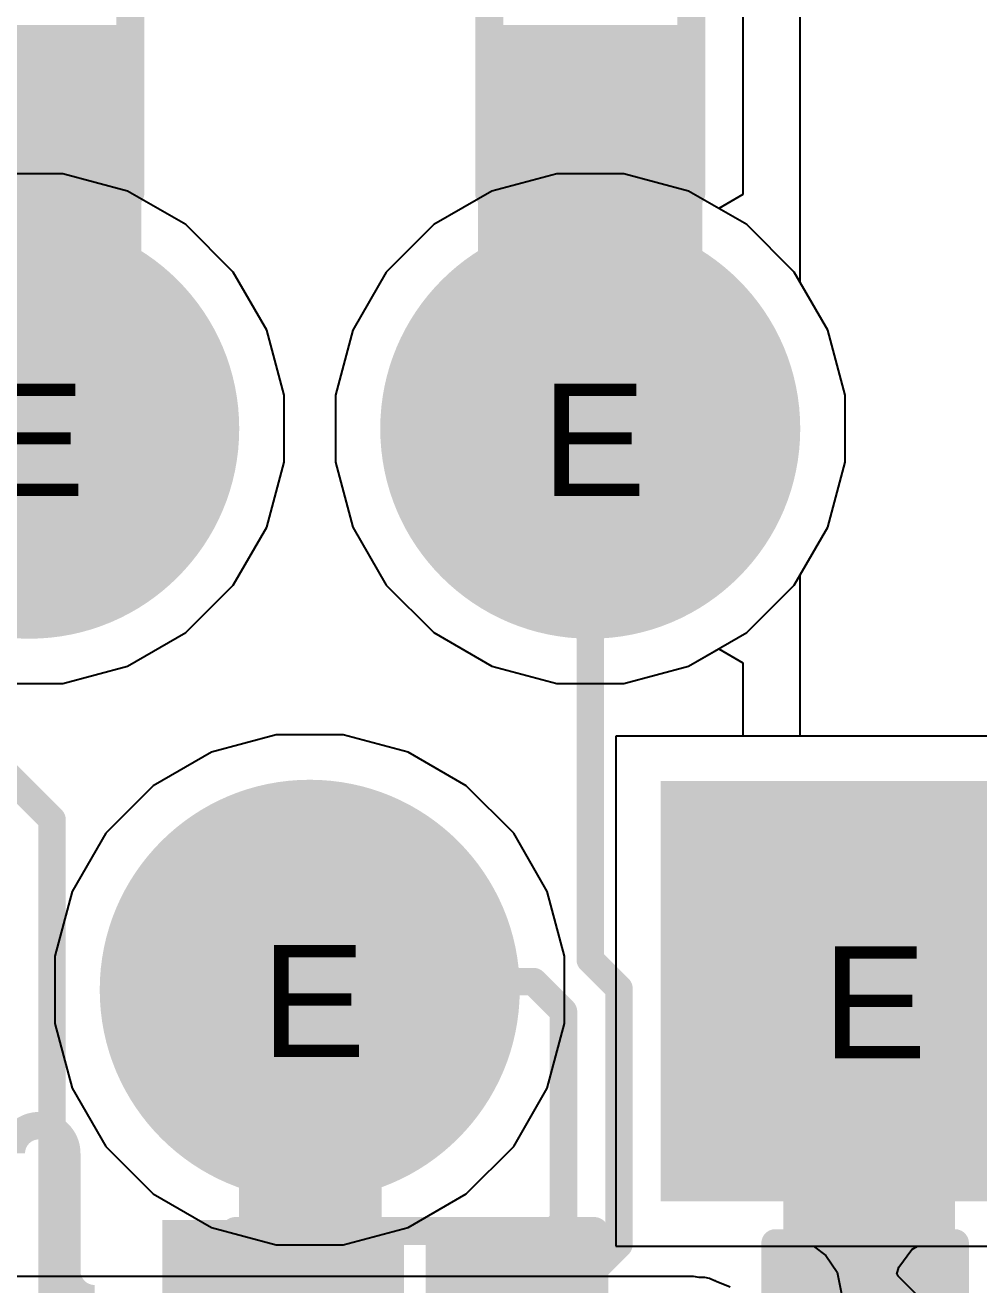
# Model space of a CAD drawing. Header units: inches. Extents: x 0 to 5271, y 0 to 5417.
# Drawn here: x 113.56 to 117.88, y 90.5 to 96.2 of the extents above; entities that cross this region are included whole.
import ezdxf

# ---------------------------------------------------------------- set-up
doc = ezdxf.new("R2010")
doc.units = ezdxf.units.IN
for name, color, linetype in [('Bottom Layer', 5, 'Continuous'), ('Bottom Overlay', 54, 'Continuous'), ('Bottom Paste', 16, 'Continuous'), ('Bottom Solder', 6, 'Continuous'), ('Drill Drawing', 1, 'Continuous'), ('L2_GND1', 16, 'Continuous'), ('L3_SIG1', 76, 'Continuous'), ('L4_PWR', 90, 'Continuous'), ('L5_GND2', 156, 'Continuous'), ('L6_SIG2', 130, 'Continuous'), ('L7_GND3', 216, 'Continuous'), ('Multi-Layer', 9, 'Continuous'), ('Pad Holes', 156, 'Continuous'), ('Top Layer', 1, 'Continuous'), ('Top Solder', 216, 'Continuous')]:
    doc.layers.add(name, color=color, linetype=linetype)
doc.styles.add('Arial', font='', dxfattribs={"height": 0.2})
doc.styles.get('Arial').set_extended_font_data('Arial')

# ---------------------------------------------------------------- blocks, each defined once
blk = doc.blocks.new('HR911130C_519')
at = {"layer": 'Bottom Layer'}
h = blk.add_hatch(color=5, dxfattribs=at)
edge = h.paths.add_edge_path()
edge.add_arc((1.90497968, -4.37843422), 0.8999982, 0, 360)
h = blk.add_hatch(color=5, dxfattribs=at)
edge = h.paths.add_edge_path()
edge.add_arc((4.444979679999999, -4.37843422), 0.8999982, 0, 360)
h = blk.add_hatch(color=5, dxfattribs=at)
edge = h.paths.add_edge_path()
edge.add_arc((3.17497968, -6.918434219999999), 0.8999982, 0, 360)
blk.add_hatch(color=5, dxfattribs=at).paths.add_polyline_path([(6.614979149999999, -7.824529689999999), (4.81498021, -7.824529689999999), (4.81498021, -6.024530749999999), (6.614979149999999, -6.024530749999999)])
at = {"layer": 'Bottom Solder'}
h = blk.add_hatch(color=6, dxfattribs=at)
edge = h.paths.add_edge_path()
edge.add_arc((1.90497968, -4.37843422), 0.9507981999999999, 0, 360)
h = blk.add_hatch(color=6, dxfattribs=at)
edge = h.paths.add_edge_path()
edge.add_arc((4.444979679999999, -4.37843422), 0.9507981999999999, 0, 360)
h = blk.add_hatch(color=6, dxfattribs=at)
edge = h.paths.add_edge_path()
edge.add_arc((3.17497968, -6.918434219999999), 0.9507981999999999, 0, 360)
blk.add_hatch(color=6, dxfattribs=at).paths.add_polyline_path([(6.665779149999999, -7.875329689999999), (4.764180209999999, -7.875329689999999), (4.764180209999999, -5.97373075), (6.665779149999999, -5.97373075)])
at = {"layer": 'L2_GND1'}
h = blk.add_hatch(color=16, dxfattribs=at)
edge = h.paths.add_edge_path()
edge.add_arc((1.90497968, -4.37843422), 0.8999982, 0, 360)
h = blk.add_hatch(color=16, dxfattribs=at)
edge = h.paths.add_edge_path()
edge.add_arc((4.444979679999999, -4.37843422), 0.8999982, 0, 360)
h = blk.add_hatch(color=16, dxfattribs=at)
edge = h.paths.add_edge_path()
edge.add_arc((3.17497968, -6.918434219999999), 0.8999982, 0, 360)
blk.add_hatch(color=16, dxfattribs=at).paths.add_polyline_path([(6.614979149999999, -7.824529689999999), (4.81498021, -7.824529689999999), (4.81498021, -6.024530749999999), (6.614979149999999, -6.024530749999999)])
at = {"layer": 'L3_SIG1'}
h = blk.add_hatch(color=76, dxfattribs=at)
edge = h.paths.add_edge_path()
edge.add_arc((1.90497968, -4.37843422), 0.8999982, 0, 360)
h = blk.add_hatch(color=76, dxfattribs=at)
edge = h.paths.add_edge_path()
edge.add_arc((4.444979679999999, -4.37843422), 0.8999982, 0, 360)
h = blk.add_hatch(color=76, dxfattribs=at)
edge = h.paths.add_edge_path()
edge.add_arc((3.17497968, -6.918434219999999), 0.8999982, 0, 360)
blk.add_hatch(color=76, dxfattribs=at).paths.add_polyline_path([(6.614979149999999, -7.824529689999999), (4.81498021, -7.824529689999999), (4.81498021, -6.024530749999999), (6.614979149999999, -6.024530749999999)])
at = {"layer": 'L4_PWR'}
h = blk.add_hatch(color=90, dxfattribs=at)
edge = h.paths.add_edge_path()
edge.add_arc((1.90497968, -4.37843422), 0.8999982, 0, 360)
h = blk.add_hatch(color=90, dxfattribs=at)
edge = h.paths.add_edge_path()
edge.add_arc((4.444979679999999, -4.37843422), 0.8999982, 0, 360)
h = blk.add_hatch(color=90, dxfattribs=at)
edge = h.paths.add_edge_path()
edge.add_arc((3.17497968, -6.918434219999999), 0.8999982, 0, 360)
blk.add_hatch(color=90, dxfattribs=at).paths.add_polyline_path([(6.614979149999999, -7.824529689999999), (4.81498021, -7.824529689999999), (4.81498021, -6.024530749999999), (6.614979149999999, -6.024530749999999)])
at = {"layer": 'L5_GND2'}
h = blk.add_hatch(color=156, dxfattribs=at)
edge = h.paths.add_edge_path()
edge.add_arc((1.90497968, -4.37843422), 0.8999982, 0, 360)
h = blk.add_hatch(color=156, dxfattribs=at)
edge = h.paths.add_edge_path()
edge.add_arc((4.444979679999999, -4.37843422), 0.8999982, 0, 360)
h = blk.add_hatch(color=156, dxfattribs=at)
edge = h.paths.add_edge_path()
edge.add_arc((3.17497968, -6.918434219999999), 0.8999982, 0, 360)
blk.add_hatch(color=156, dxfattribs=at).paths.add_polyline_path([(6.614979149999999, -7.824529689999999), (4.81498021, -7.824529689999999), (4.81498021, -6.024530749999999), (6.614979149999999, -6.024530749999999)])
at = {"layer": 'L6_SIG2'}
h = blk.add_hatch(color=130, dxfattribs=at)
edge = h.paths.add_edge_path()
edge.add_arc((1.90497968, -4.37843422), 0.8999982, 0, 360)
h = blk.add_hatch(color=130, dxfattribs=at)
edge = h.paths.add_edge_path()
edge.add_arc((4.444979679999999, -4.37843422), 0.8999982, 0, 360)
h = blk.add_hatch(color=130, dxfattribs=at)
edge = h.paths.add_edge_path()
edge.add_arc((3.17497968, -6.918434219999999), 0.8999982, 0, 360)
blk.add_hatch(color=130, dxfattribs=at).paths.add_polyline_path([(6.614979149999999, -7.824529689999999), (4.81498021, -7.824529689999999), (4.81498021, -6.024530749999999), (6.614979149999999, -6.024530749999999)])
at = {"layer": 'L7_GND3'}
h = blk.add_hatch(color=216, dxfattribs=at)
edge = h.paths.add_edge_path()
edge.add_arc((1.90497968, -4.37843422), 0.8999982, 0, 360)
h = blk.add_hatch(color=216, dxfattribs=at)
edge = h.paths.add_edge_path()
edge.add_arc((4.444979679999999, -4.37843422), 0.8999982, 0, 360)
h = blk.add_hatch(color=216, dxfattribs=at)
edge = h.paths.add_edge_path()
edge.add_arc((3.17497968, -6.918434219999999), 0.8999982, 0, 360)
blk.add_hatch(color=216, dxfattribs=at).paths.add_polyline_path([(6.614979149999999, -7.824529689999999), (4.81498021, -7.824529689999999), (4.81498021, -6.024530749999999), (6.614979149999999, -6.024530749999999)])
at = {"layer": 'Multi-Layer'}
h = blk.add_hatch(color=9, dxfattribs=at)
edge = h.paths.add_edge_path()
edge.add_arc((1.90497968, -4.37843422), 0.8999982, 0, 360)
h = blk.add_hatch(color=9, dxfattribs=at)
edge = h.paths.add_edge_path()
edge.add_arc((4.444979679999999, -4.37843422), 0.8999982, 0, 360)
h = blk.add_hatch(color=9, dxfattribs=at)
edge = h.paths.add_edge_path()
edge.add_arc((3.17497968, -6.918434219999999), 0.8999982, 0, 360)
blk.add_hatch(color=9, dxfattribs=at).paths.add_polyline_path([(6.614979149999999, -7.824529689999999), (4.81498021, -7.824529689999999), (4.81498021, -6.024530749999999), (6.614979149999999, -6.024530749999999)])
at = {"layer": 'Pad Holes'}
h = blk.add_hatch(color=7, dxfattribs=at)
edge = h.paths.add_edge_path()
edge.add_arc((1.90497968, -4.37843422), 0.4499991, 0, 360)
h = blk.add_hatch(color=7, dxfattribs=at)
edge = h.paths.add_edge_path()
edge.add_arc((4.444979679999999, -4.37843422), 0.4499991, 0, 360)
h = blk.add_hatch(color=7, dxfattribs=at)
edge = h.paths.add_edge_path()
edge.add_arc((3.17497968, -6.918434219999999), 0.4499991, 0, 360)
h = blk.add_hatch(color=7, dxfattribs=at)
edge = h.paths.add_edge_path()
edge.add_arc((5.71497968, -6.924530219999999), 0.4499991, 0, 360)
at = {"layer": 'Top Layer'}
h = blk.add_hatch(color=1, dxfattribs=at)
edge = h.paths.add_edge_path()
edge.add_arc((1.90497968, -4.37843422), 0.8999982, 0, 360)
h = blk.add_hatch(color=1, dxfattribs=at)
edge = h.paths.add_edge_path()
edge.add_arc((4.444979679999999, -4.37843422), 0.8999982, 0, 360)
h = blk.add_hatch(color=1, dxfattribs=at)
edge = h.paths.add_edge_path()
edge.add_arc((3.17497968, -6.918434219999999), 0.8999982, 0, 360)
blk.add_hatch(color=1, dxfattribs=at).paths.add_polyline_path([(6.614979149999999, -7.824529689999999), (4.81498021, -7.824529689999999), (4.81498021, -6.024530749999999), (6.614979149999999, -6.024530749999999)])
at = {"layer": 'Top Solder'}
h = blk.add_hatch(color=216, dxfattribs=at)
edge = h.paths.add_edge_path()
edge.add_arc((1.90497968, -4.37843422), 0.9507981999999999, 0, 360)
h = blk.add_hatch(color=216, dxfattribs=at)
edge = h.paths.add_edge_path()
edge.add_arc((4.444979679999999, -4.37843422), 0.9507981999999999, 0, 360)
h = blk.add_hatch(color=216, dxfattribs=at)
edge = h.paths.add_edge_path()
edge.add_arc((3.17497968, -6.918434219999999), 0.9507981999999999, 0, 360)
blk.add_hatch(color=216, dxfattribs=at).paths.add_polyline_path([(6.665779149999999, -7.875329689999999), (4.764180209999999, -7.875329689999999), (4.764180209999999, -5.97373075), (6.665779149999999, -5.97373075)])
blk = doc.blocks.new('DFN1006_2L__B_556')
at = {"layer": 'Bottom Layer'}
for points in [[(-0.69999479, 0.32998029), (-0.14999589, 0.32998029), (-0.14999589, -0.33002093), (-0.69999479, -0.33002093)], [(0.14999081, 0.32998029), (0.69998971, 0.32998029), (0.69998971, -0.33002093), (0.14999081, -0.33002093)]]:
    blk.add_hatch(color=5, dxfattribs=at).paths.add_polyline_path(points)
at = {"layer": 'Bottom Overlay'}
blk.add_hatch(color=54, dxfattribs=at).paths.add_polyline_path([(-1.14342418, -0.50760376), (-0.81322418, -0.50760376), (-0.81322418, 0.50839624), (-1.14342418, 0.50839624)])
at = {"layer": 'Bottom Paste'}
for points in [[(-0.69999479, 0.32998029), (-0.14999589, 0.32998029), (-0.14999589, -0.33002093), (-0.69999479, -0.33002093)], [(0.14999081, 0.32998029), (0.69998971, 0.32998029), (0.69998971, -0.33002093), (0.14999081, -0.33002093)]]:
    blk.add_hatch(color=16, dxfattribs=at).paths.add_polyline_path(points)
at = {"layer": 'Bottom Solder'}
for points in [[(-0.8015947899999999, 0.4315802899999999), (-0.04839589, 0.4315802899999999), (-0.04839589, -0.43162093), (-0.8015947899999999, -0.43162093)], [(0.04839081, 0.4315802899999999), (0.80158971, 0.4315802899999999), (0.80158971, -0.43162093), (0.04839081, -0.43162093)]]:
    blk.add_hatch(color=6, dxfattribs=at).paths.add_polyline_path(points)
at = {"layer": 'Bottom Overlay'}
for points in [[(-0.8128025399999999, 0.45717968, 0.127, 0.127, 0), (0.8127974599999999, 0.45717968, 0.127, 0.127, 0)], [(-0.8128025399999999, 0.45717968, 0.127, 0.127, 0), (-0.8128025399999999, -0.45722032, 0.127, 0.127, 0)], [(0.8127974599999999, 0.45717968, 0.127, 0.127, 0), (0.8127974599999999, -0.45722032, 0.127, 0.127, 0)], [(-0.8128025399999999, -0.45722032, 0.127, 0.127, 0), (0.8127974599999999, -0.45722032, 0.127, 0.127, 0)]]:
    blk.add_lwpolyline(points, format="xyseb", dxfattribs=at)
for points in [[(-0.8445525399999999, 0.45717968, 0.0635, 0.0635, 1), (-0.7810525399999999, 0.45717968, 0.0635, 0.0635, 1)], [(-0.8445525399999999, 0.45717968, 0.0635, 0.0635, 1), (-0.7810525399999999, 0.45717968, 0.0635, 0.0635, 1)], [(0.7810474599999999, 0.45717968, 0.0635, 0.0635, 1), (0.8445474599999999, 0.45717968, 0.0635, 0.0635, 1)], [(0.7810474599999999, 0.45717968, 0.0635, 0.0635, 1), (0.8445474599999999, 0.45717968, 0.0635, 0.0635, 1)], [(-0.8445525399999999, -0.45722032, 0.0635, 0.0635, 1), (-0.7810525399999999, -0.45722032, 0.0635, 0.0635, 1)], [(-0.8445525399999999, -0.45722032, 0.0635, 0.0635, 1), (-0.7810525399999999, -0.45722032, 0.0635, 0.0635, 1)], [(0.7810474599999999, -0.45722032, 0.0635, 0.0635, 1), (0.8445474599999999, -0.45722032, 0.0635, 0.0635, 1)], [(0.7810474599999999, -0.45722032, 0.0635, 0.0635, 1), (0.8445474599999999, -0.45722032, 0.0635, 0.0635, 1)]]:
    blk.add_lwpolyline(points, format="xyseb", close=True, dxfattribs=at)
blk = doc.blocks.new('DFN1006_2L__B_557')
at = {"layer": 'Bottom Layer'}
for points in [[(-0.69998971, 0.33002093), (-0.14999081, 0.33002093), (-0.14999081, -0.32998029), (-0.69998971, -0.32998029)], [(0.14999589, 0.33002093), (0.69999479, 0.33002093), (0.69999479, -0.32998029), (0.14999589, -0.32998029)]]:
    blk.add_hatch(color=5, dxfattribs=at).paths.add_polyline_path(points)
at = {"layer": 'Bottom Overlay'}
blk.add_hatch(color=54, dxfattribs=at).paths.add_polyline_path([(-1.14343942, -0.5081524), (-0.8132394199999999, -0.5081524), (-0.8132394199999999, 0.5078476), (-1.14343942, 0.5078476)])
at = {"layer": 'Bottom Paste'}
for points in [[(-0.69998971, 0.33002093), (-0.14999081, 0.33002093), (-0.14999081, -0.32998029), (-0.69998971, -0.32998029)], [(0.14999589, 0.33002093), (0.69999479, 0.33002093), (0.69999479, -0.32998029), (0.14999589, -0.32998029)]]:
    blk.add_hatch(color=16, dxfattribs=at).paths.add_polyline_path(points)
at = {"layer": 'Bottom Solder'}
for points in [[(-0.80158971, 0.43162093), (-0.04839081, 0.43162093), (-0.04839081, -0.4315802899999999), (-0.80158971, -0.4315802899999999)], [(0.04839589, 0.43162093), (0.8015947899999999, 0.43162093), (0.8015947899999999, -0.4315802899999999), (0.04839589, -0.4315802899999999)]]:
    blk.add_hatch(color=6, dxfattribs=at).paths.add_polyline_path(points)
at = {"layer": 'Bottom Overlay'}
for points in [[(-0.8127974599999999, 0.45722032, 0.127, 0.127, 0), (0.8128025399999999, 0.45722032, 0.127, 0.127, 0)], [(-0.8127974599999999, -0.45717968, 0.127, 0.127, 0), (-0.8127974599999999, 0.45722032, 0.127, 0.127, 0)], [(0.8128025399999999, -0.45717968, 0.127, 0.127, 0), (0.8128025399999999, 0.45722032, 0.127, 0.127, 0)], [(-0.8127974599999999, -0.45717968, 0.127, 0.127, 0), (0.8128025399999999, -0.45717968, 0.127, 0.127, 0)]]:
    blk.add_lwpolyline(points, format="xyseb", dxfattribs=at)
for points in [[(-0.8445474599999999, 0.45722032, 0.0635, 0.0635, 1), (-0.7810474599999999, 0.45722032, 0.0635, 0.0635, 1)], [(-0.8445474599999999, 0.45722032, 0.0635, 0.0635, 1), (-0.7810474599999999, 0.45722032, 0.0635, 0.0635, 1)], [(0.7810525399999999, 0.45722032, 0.0635, 0.0635, 1), (0.8445525399999999, 0.45722032, 0.0635, 0.0635, 1)], [(0.7810525399999999, 0.45722032, 0.0635, 0.0635, 1), (0.8445525399999999, 0.45722032, 0.0635, 0.0635, 1)], [(-0.8445474599999999, -0.45717968, 0.0635, 0.0635, 1), (-0.7810474599999999, -0.45717968, 0.0635, 0.0635, 1)], [(-0.8445474599999999, -0.45717968, 0.0635, 0.0635, 1), (-0.7810474599999999, -0.45717968, 0.0635, 0.0635, 1)], [(0.7810525399999999, -0.45717968, 0.0635, 0.0635, 1), (0.8445525399999999, -0.45717968, 0.0635, 0.0635, 1)], [(0.7810525399999999, -0.45717968, 0.0635, 0.0635, 1), (0.8445525399999999, -0.45717968, 0.0635, 0.0635, 1)]]:
    blk.add_lwpolyline(points, format="xyseb", close=True, dxfattribs=at)
blk = doc.blocks.new('DFN1006_2L__B_558')
at = {"layer": 'Bottom Layer'}
for points in [[(-0.69999479, 0.32998029), (-0.14999589, 0.32998029), (-0.14999589, -0.33002093), (-0.69999479, -0.33002093)], [(0.14999081, 0.32998029), (0.69998971, 0.32998029), (0.69998971, -0.33002093), (0.14999081, -0.33002093)]]:
    blk.add_hatch(color=5, dxfattribs=at).paths.add_polyline_path(points)
at = {"layer": 'Bottom Overlay'}
blk.add_hatch(color=54, dxfattribs=at).paths.add_polyline_path([(-1.14342418, -0.50760376), (-0.81322418, -0.50760376), (-0.81322418, 0.50839624), (-1.14342418, 0.50839624)])
at = {"layer": 'Bottom Paste'}
for points in [[(-0.69999479, 0.32998029), (-0.14999589, 0.32998029), (-0.14999589, -0.33002093), (-0.69999479, -0.33002093)], [(0.14999081, 0.32998029), (0.69998971, 0.32998029), (0.69998971, -0.33002093), (0.14999081, -0.33002093)]]:
    blk.add_hatch(color=16, dxfattribs=at).paths.add_polyline_path(points)
at = {"layer": 'Bottom Solder'}
for points in [[(-0.8015947899999999, 0.4315802899999999), (-0.04839589, 0.4315802899999999), (-0.04839589, -0.43162093), (-0.8015947899999999, -0.43162093)], [(0.04839081, 0.4315802899999999), (0.80158971, 0.4315802899999999), (0.80158971, -0.43162093), (0.04839081, -0.43162093)]]:
    blk.add_hatch(color=6, dxfattribs=at).paths.add_polyline_path(points)
at = {"layer": 'Bottom Overlay'}
for points in [[(-0.8128025399999999, 0.45717968, 0.127, 0.127, 0), (0.8127974599999999, 0.45717968, 0.127, 0.127, 0)], [(-0.8128025399999999, 0.45717968, 0.127, 0.127, 0), (-0.8128025399999999, -0.45722032, 0.127, 0.127, 0)], [(0.8127974599999999, 0.45717968, 0.127, 0.127, 0), (0.8127974599999999, -0.45722032, 0.127, 0.127, 0)], [(-0.8128025399999999, -0.45722032, 0.127, 0.127, 0), (0.8127974599999999, -0.45722032, 0.127, 0.127, 0)]]:
    blk.add_lwpolyline(points, format="xyseb", dxfattribs=at)
for points in [[(-0.8445525399999999, 0.45717968, 0.0635, 0.0635, 1), (-0.7810525399999999, 0.45717968, 0.0635, 0.0635, 1)], [(-0.8445525399999999, 0.45717968, 0.0635, 0.0635, 1), (-0.7810525399999999, 0.45717968, 0.0635, 0.0635, 1)], [(0.7810474599999999, 0.45717968, 0.0635, 0.0635, 1), (0.8445474599999999, 0.45717968, 0.0635, 0.0635, 1)], [(0.7810474599999999, 0.45717968, 0.0635, 0.0635, 1), (0.8445474599999999, 0.45717968, 0.0635, 0.0635, 1)], [(-0.8445525399999999, -0.45722032, 0.0635, 0.0635, 1), (-0.7810525399999999, -0.45722032, 0.0635, 0.0635, 1)], [(-0.8445525399999999, -0.45722032, 0.0635, 0.0635, 1), (-0.7810525399999999, -0.45722032, 0.0635, 0.0635, 1)], [(0.7810474599999999, -0.45722032, 0.0635, 0.0635, 1), (0.8445474599999999, -0.45722032, 0.0635, 0.0635, 1)], [(0.7810474599999999, -0.45722032, 0.0635, 0.0635, 1), (0.8445474599999999, -0.45722032, 0.0635, 0.0635, 1)]]:
    blk.add_lwpolyline(points, format="xyseb", close=True, dxfattribs=at)
blk = doc.blocks.new('____0402_B_597')
at = {"layer": 'Bottom Layer'}
for points in [[(-0.24129746, 0.31752032), (-0.24129746, -0.31747968), (-0.69849746, -0.31747968), (-0.69849746, 0.31752032)], [(0.6985025399999999, 0.31752032), (0.6985025399999999, -0.31747968), (0.24130254, -0.31747968), (0.24130254, 0.31752032)]]:
    blk.add_hatch(color=5, dxfattribs=at).paths.add_polyline_path(points)
at = {"layer": 'Bottom Paste'}
for points in [[(-0.24129746, 0.31752032), (-0.24129746, -0.31747968), (-0.69849746, -0.31747968), (-0.69849746, 0.31752032)], [(0.6985025399999999, 0.31752032), (0.6985025399999999, -0.31747968), (0.24130254, -0.31747968), (0.24130254, 0.31752032)]]:
    blk.add_hatch(color=16, dxfattribs=at).paths.add_polyline_path(points)
at = {"layer": 'Bottom Solder'}
for points in [[(-0.18129758, 0.3775202), (-0.18129758, -0.37747956), (-0.7584973399999999, -0.37747956), (-0.7584973399999999, 0.3775202)], [(0.75850242, 0.3775202), (0.75850242, -0.37747956), (0.18130266, -0.37747956), (0.1813026599999999, 0.3775202)]]:
    blk.add_hatch(color=6, dxfattribs=at).paths.add_polyline_path(points)
at = {"layer": 'Bottom Overlay'}
for points in [[(-0.78739746, 0.4064203199999999, 0.127, 0.127, 0), (-0.78739746, -0.40637968, 0.127, 0.127, 0)], [(-0.78739746, 0.4064203199999999, 0.127, 0.127, 0), (-0.27939746, 0.4064203199999999, 0.127, 0.127, 0)], [(0.27940254, 0.4064203199999999, 0.127, 0.127, 0), (0.78740254, 0.4064203199999999, 0.127, 0.127, 0)], [(0.78740254, 0.4064203199999999, 0.127, 0.127, 0), (0.78740254, -0.40637968, 0.127, 0.127, 0)], [(-0.78739746, -0.40637968, 0.127, 0.127, 0), (-0.27939746, -0.40637968, 0.127, 0.127, 0)], [(0.27940254, -0.40637968, 0.127, 0.127, 0), (0.78740254, -0.40637968, 0.127, 0.127, 0)]]:
    blk.add_lwpolyline(points, format="xyseb", dxfattribs=at)
for points in [[(-0.8191474599999999, 0.4064203199999999, 0.0635, 0.0635, 1), (-0.7556474599999999, 0.4064203199999999, 0.0635, 0.0635, 1)], [(-0.8191474599999999, 0.4064203199999999, 0.0635, 0.0635, 1), (-0.7556474599999999, 0.4064203199999999, 0.0635, 0.0635, 1)], [(-0.31114746, 0.4064203199999999, 0.0635, 0.0635, 1), (-0.24764746, 0.4064203199999999, 0.0635, 0.0635, 1)], [(0.24765254, 0.4064203199999999, 0.0635, 0.0635, 1), (0.31115254, 0.4064203199999999, 0.0635, 0.0635, 1)], [(0.75565254, 0.4064203199999999, 0.0635, 0.0635, 1), (0.8191525399999998, 0.4064203199999999, 0.0635, 0.0635, 1)], [(0.75565254, 0.4064203199999999, 0.0635, 0.0635, 1), (0.8191525399999998, 0.4064203199999999, 0.0635, 0.0635, 1)], [(-0.8191474599999999, -0.40637968, 0.0635, 0.0635, 1), (-0.7556474599999999, -0.40637968, 0.0635, 0.0635, 1)], [(-0.8191474599999999, -0.40637968, 0.0635, 0.0635, 1), (-0.7556474599999999, -0.40637968, 0.0635, 0.0635, 1)], [(-0.31114746, -0.40637968, 0.0635, 0.0635, 1), (-0.24764746, -0.40637968, 0.0635, 0.0635, 1)], [(0.24765254, -0.40637968, 0.0635, 0.0635, 1), (0.31115254, -0.40637968, 0.0635, 0.0635, 1)], [(0.75565254, -0.40637968, 0.0635, 0.0635, 1), (0.8191525399999998, -0.40637968, 0.0635, 0.0635, 1)], [(0.75565254, -0.40637968, 0.0635, 0.0635, 1), (0.8191525399999998, -0.40637968, 0.0635, 0.0635, 1)]]:
    blk.add_lwpolyline(points, format="xyseb", close=True, dxfattribs=at)

msp = doc.modelspace()

# ---------------------------------------------------------------- hatches: boundary and pattern name
at = {"layer": 'Bottom Layer'}
for points in [[(113.18866618, 94.01307588), (113.9650629, 94.01307588), (113.9650629, 96.18128592), (113.18866618, 96.18128592)], [(115.72866618, 94.01307588), (116.5050629, 94.01307588), (116.5050629, 96.18128592), (115.72866618, 96.18128592)], [(116.99277846, 90.14130308), (117.76917518, 90.14130308), (117.76917518, 92.28431124), (116.99277846, 92.28431124)], [(114.52849586, 89.95498391999999), (115.17348314, 89.95498391999999), (115.17348314, 91.83436548), (114.52849586, 91.83436548)]]:
    msp.add_hatch(color=5, dxfattribs=at).paths.add_polyline_path(points)

# ---------------------------------------------------------------- linework, layer by layer
for points in [[(112.90615722, 93.38002406, 0.12418314, 0.12418314, 0), (113.68164462, 92.60453666, 0.12418314, 0.12418314, 0)], [(113.68164462, 90.15569217999999, 0.12418314, 0.12418314, 0), (113.68164462, 92.60453666, 0.12418314, 0.12418314, 0)]]:
    msp.add_lwpolyline(points, format="xyseb", dxfattribs=at)
msp.add_lwpolyline([(113.6505982, 92.60453666, 0.0620903, 0.0620903, 1), (113.71269104, 92.60453666, 0.0620903, 0.0620903, 1)], format="xyseb", close=True, dxfattribs=at)
msp.add_lwpolyline([(113.6505982, 92.60453666, 0.0620903, 0.0620903, 1), (113.71269104, 92.60453666, 0.0620903, 0.0620903, 1)], format="xyseb", close=True, dxfattribs=at)
at = {"layer": 'L2_GND1'}
for p, q in [((113.73010528, 95.52836367999998), (113.42625016, 95.52836367999998)), ((114.02360482, 95.44972019999999), (113.73010528, 95.52836367999998)), ((115.96625016, 95.52836367999998), (115.67275062, 95.44972019999999)), ((116.27010528, 95.52836367999998), (115.96625016, 95.52836367999998)), ((116.56360482, 95.44972019999999), (116.27010528, 95.52836367999998)), ((114.28674882, 95.29779264), (114.02360482, 95.44972019999999)), ((115.67275062, 95.44972019999999), (115.40960662, 95.29779264)), ((116.82674882, 95.29779264), (116.56360482, 95.44972019999999)), ((114.50160488, 95.08293658), (114.28674882, 95.29779264)), ((115.40960662, 95.29779264), (115.19475056, 95.08293658)), ((117.04160488, 95.08293658), (116.82674882, 95.29779264)), ((114.65353244, 94.81979258), (114.50160488, 95.08293658)), ((115.19475056, 95.08293658), (115.042823, 94.81979258)), ((117.19353244, 94.81979258), (117.04160488, 95.08293658)), ((114.73217592, 94.52629303999998), (114.65353244, 94.81979258)), ((115.042823, 94.81979258), (114.96417952, 94.52629303999998)), ((117.27217592, 94.52629303999998), (117.19353244, 94.81979258)), ((114.73217592, 94.22243792), (114.73217592, 94.52629303999998)), ((114.96417952, 94.52629303999998), (114.96417952, 94.22243792)), ((117.27217592, 94.22243792), (117.27217592, 94.52629303999998)), ((114.65353244, 93.92893837999999), (114.73217592, 94.22243792)), ((114.96417952, 94.22243792), (115.042823, 93.92893837999999)), ((117.19353244, 93.92893837999999), (117.27217592, 94.22243792)), ((114.50160488, 93.66579438), (114.65353244, 93.92893837999999)), ((115.042823, 93.92893837999999), (115.19475056, 93.66579438)), ((117.04160488, 93.66579438), (117.19353244, 93.92893837999999)), ((114.28674882, 93.45093831999999), (114.50160488, 93.66579438)), ((115.19475056, 93.66579438), (115.40960662, 93.45093831999999)), ((116.82674882, 93.45093831999999), (117.04160488, 93.66579438)), ((114.02360482, 93.29901076), (114.28674882, 93.45093831999999)), ((115.40960662, 93.45093831999999), (115.67275062, 93.29901076)), ((116.56360482, 93.29901076), (116.82674882, 93.45093831999999)), ((113.73010528, 93.22036728), (114.02360482, 93.29901076)), ((115.67275062, 93.29901076), (115.96625016, 93.22036728)), ((116.27010528, 93.22036728), (116.56360482, 93.29901076)), ((113.42625016, 93.22036728), (113.73010528, 93.22036728)), ((115.96625016, 93.22036728), (116.27010528, 93.22036728)), ((114.69625016, 92.98836368), (114.40275062, 92.9097202)), ((115.00010528, 92.98836368), (114.69625016, 92.98836368)), ((115.29360482, 92.9097202), (115.00010528, 92.98836368)), ((118.54217592, 92.98226767999999), (116.23417952, 92.98226767999999)), ((116.23417952, 92.98226767999999), (116.23417952, 90.67427127999999)), ((114.40275062, 92.9097202), (114.13960662, 92.75779263999999)), ((115.55674882, 92.75779263999999), (115.29360482, 92.9097202)), ((114.13960662, 92.75779263999999), (113.92475056, 92.54293657999999)), ((115.77160488, 92.54293657999999), (115.55674882, 92.75779263999999)), ((113.92475056, 92.54293657999999), (113.772823, 92.27979257999999)), ((115.92353244, 92.27979257999999), (115.77160488, 92.54293657999999)), ((113.772823, 92.27979257999999), (113.69417952, 91.98629303999999)), ((116.00217592, 91.98629303999999), (115.92353244, 92.27979257999999)), ((113.69417952, 91.98629303999999), (113.69417952, 91.68243792)), ((116.00217592, 91.68243792), (116.00217592, 91.98629303999999)), ((113.69417952, 91.68243792), (113.772823, 91.38893837999998)), ((115.92353244, 91.38893837999998), (116.00217592, 91.68243792)), ((113.772823, 91.38893837999998), (113.92475056, 91.12579437999999)), ((115.77160488, 91.12579437999999), (115.92353244, 91.38893837999998)), ((113.92475056, 91.12579437999999), (114.13960662, 90.91093832)), ((115.55674882, 90.91093832), (115.77160488, 91.12579437999999)), ((114.13960662, 90.91093832), (114.40275062, 90.75901076)), ((115.29360482, 90.75901076), (115.55674882, 90.91093832)), ((114.40275062, 90.75901076), (114.69625016, 90.68036728)), ((115.00010528, 90.68036728), (115.29360482, 90.75901076)), ((114.69625016, 90.68036728), (115.00010528, 90.68036728)), ((116.23417952, 90.67427127999999), (118.54217592, 90.67427127999999))]:
    msp.add_line(p, q, dxfattribs=at)
at = {"layer": 'L3_SIG1'}
for p, q in [((113.73010528, 95.52836367999998), (113.42625016, 95.52836367999998)), ((114.02360482, 95.44972019999999), (113.73010528, 95.52836367999998)), ((115.96625016, 95.52836367999998), (115.67275062, 95.44972019999999)), ((116.27010528, 95.52836367999998), (115.96625016, 95.52836367999998)), ((116.56360482, 95.44972019999999), (116.27010528, 95.52836367999998)), ((114.28674882, 95.29779264), (114.02360482, 95.44972019999999)), ((115.67275062, 95.44972019999999), (115.40960662, 95.29779264)), ((116.82674882, 95.29779264), (116.56360482, 95.44972019999999)), ((114.50160488, 95.08293658), (114.28674882, 95.29779264)), ((115.40960662, 95.29779264), (115.19475056, 95.08293658)), ((117.04160488, 95.08293658), (116.82674882, 95.29779264)), ((114.65353244, 94.81979258), (114.50160488, 95.08293658)), ((115.19475056, 95.08293658), (115.042823, 94.81979258)), ((117.19353244, 94.81979258), (117.04160488, 95.08293658)), ((114.73217592, 94.52629303999998), (114.65353244, 94.81979258)), ((115.042823, 94.81979258), (114.96417952, 94.52629303999998)), ((117.27217592, 94.52629303999998), (117.19353244, 94.81979258)), ((114.73217592, 94.22243792), (114.73217592, 94.52629303999998)), ((114.96417952, 94.52629303999998), (114.96417952, 94.22243792)), ((117.27217592, 94.22243792), (117.27217592, 94.52629303999998)), ((114.65353244, 93.92893837999999), (114.73217592, 94.22243792)), ((114.96417952, 94.22243792), (115.042823, 93.92893837999999)), ((117.19353244, 93.92893837999999), (117.27217592, 94.22243792)), ((114.50160488, 93.66579438), (114.65353244, 93.92893837999999)), ((115.042823, 93.92893837999999), (115.19475056, 93.66579438)), ((117.04160488, 93.66579438), (117.19353244, 93.92893837999999)), ((114.28674882, 93.45093831999999), (114.50160488, 93.66579438)), ((115.19475056, 93.66579438), (115.40960662, 93.45093831999999)), ((116.82674882, 93.45093831999999), (117.04160488, 93.66579438)), ((114.02360482, 93.29901076), (114.28674882, 93.45093831999999)), ((115.40960662, 93.45093831999999), (115.67275062, 93.29901076)), ((116.56360482, 93.29901076), (116.82674882, 93.45093831999999)), ((113.73010528, 93.22036728), (114.02360482, 93.29901076)), ((115.67275062, 93.29901076), (115.96625016, 93.22036728)), ((116.27010528, 93.22036728), (116.56360482, 93.29901076)), ((113.42625016, 93.22036728), (113.73010528, 93.22036728)), ((115.96625016, 93.22036728), (116.27010528, 93.22036728)), ((114.69625016, 92.98836368), (114.40275062, 92.9097202)), ((115.00010528, 92.98836368), (114.69625016, 92.98836368)), ((115.29360482, 92.9097202), (115.00010528, 92.98836368)), ((118.54217592, 92.98226767999999), (116.23417952, 92.98226767999999)), ((116.23417952, 92.98226767999999), (116.23417952, 90.67427127999999)), ((114.40275062, 92.9097202), (114.13960662, 92.75779263999999)), ((115.55674882, 92.75779263999999), (115.29360482, 92.9097202)), ((114.13960662, 92.75779263999999), (113.92475056, 92.54293657999999)), ((115.77160488, 92.54293657999999), (115.55674882, 92.75779263999999)), ((113.92475056, 92.54293657999999), (113.772823, 92.27979257999999)), ((115.92353244, 92.27979257999999), (115.77160488, 92.54293657999999)), ((113.772823, 92.27979257999999), (113.69417952, 91.98629303999999)), ((116.00217592, 91.98629303999999), (115.92353244, 92.27979257999999)), ((113.69417952, 91.98629303999999), (113.69417952, 91.68243792)), ((116.00217592, 91.68243792), (116.00217592, 91.98629303999999)), ((113.69417952, 91.68243792), (113.772823, 91.38893837999998)), ((115.92353244, 91.38893837999998), (116.00217592, 91.68243792)), ((113.772823, 91.38893837999998), (113.92475056, 91.12579437999999)), ((115.77160488, 91.12579437999999), (115.92353244, 91.38893837999998)), ((113.92475056, 91.12579437999999), (114.13960662, 90.91093832)), ((115.55674882, 90.91093832), (115.77160488, 91.12579437999999)), ((114.13960662, 90.91093832), (114.40275062, 90.75901076)), ((115.29360482, 90.75901076), (115.55674882, 90.91093832)), ((114.40275062, 90.75901076), (114.69625016, 90.68036728)), ((115.00010528, 90.68036728), (115.29360482, 90.75901076)), ((114.69625016, 90.68036728), (115.00010528, 90.68036728)), ((116.23417952, 90.67427127999999), (118.54217592, 90.67427127999999)), ((116.58589586, 90.53650929999999), (112.9174526, 90.53650929999999)), ((116.61091232, 90.53153344), (116.58589586, 90.53650929999999)), ((116.63642154, 90.53153344), (116.61091232, 90.53153344)), ((116.65769404, 90.5273018), (116.63642154, 90.53153344)), ((116.68125762, 90.51754058), (116.65769404, 90.5273018)), ((116.68500158, 90.51679636), (116.68125762, 90.51754058)), ((116.68817658, 90.51467545999999), (116.68500158, 90.51679636)), ((116.7510492, 90.4886303), (116.68817658, 90.51467545999999))]:
    msp.add_line(p, q, dxfattribs=at)
msp.add_lwpolyline([(112.2717846, 93.06797236, 0.127, 0.127, 0), (113.57817772, 94.37436548, 0.127, 0.127, 0)], format="xyseb", dxfattribs=at)
msp.add_lwpolyline([(113.54642772, 94.37436548, 0.0635, 0.0635, 1), (113.60992772, 94.37436548, 0.0635, 0.0635, 1)], format="xyseb", close=True, dxfattribs=at)
at = {"layer": 'L4_PWR'}
for p, q in [((116.80962414, 98.84669588), (116.80962414, 95.43468086)), ((117.0686, 95.03618026), (117.0686, 98.817303)), ((113.73010528, 95.52836367999998), (113.42625016, 95.52836367999998)), ((114.02360482, 95.44972019999999), (113.73010528, 95.52836367999998)), ((115.96625016, 95.52836367999998), (115.67275062, 95.44972019999999)), ((116.27010528, 95.52836367999998), (115.96625016, 95.52836367999998)), ((116.56360482, 95.44972019999999), (116.27010528, 95.52836367999998)), ((114.28674882, 95.29779264), (114.02360482, 95.44972019999999)), ((115.67275062, 95.44972019999999), (115.40960662, 95.29779264)), ((116.69963706, 95.37118086), (116.56360482, 95.44972019999999)), ((116.80962414, 95.43468086), (116.69963706, 95.37118086)), ((114.50160488, 95.08293658), (114.28674882, 95.29779264)), ((115.40960662, 95.29779264), (115.19475056, 95.08293658)), ((114.65353244, 94.81979258), (114.50160488, 95.08293658)), ((115.19475056, 95.08293658), (115.042823, 94.81979258)), ((117.19353244, 94.81979258), (117.0686, 95.03618026)), ((114.73217592, 94.52629303999998), (114.65353244, 94.81979258)), ((115.042823, 94.81979258), (114.96417952, 94.52629303999998)), ((117.27217592, 94.52629303999998), (117.19353244, 94.81979258)), ((114.73217592, 94.22243792), (114.73217592, 94.52629303999998)), ((114.96417952, 94.52629303999998), (114.96417952, 94.22243792)), ((117.27217592, 94.22243792), (117.27217592, 94.52629303999998)), ((114.65353244, 93.92893837999999), (114.73217592, 94.22243792)), ((114.96417952, 94.22243792), (115.042823, 93.92893837999999)), ((117.19353244, 93.92893837999999), (117.27217592, 94.22243792)), ((114.50160488, 93.66579438), (114.65353244, 93.92893837999999)), ((115.042823, 93.92893837999999), (115.19475056, 93.66579438)), ((117.0686, 93.7125507), (117.19353244, 93.92893837999999)), ((117.0686, 92.98226767999999), (117.0686, 93.7125507)), ((114.28674882, 93.45093831999999), (114.50160488, 93.66579438)), ((115.19475056, 93.66579438), (115.40960662, 93.45093831999999)), ((114.02360482, 93.29901076), (114.28674882, 93.45093831999999)), ((115.40960662, 93.45093831999999), (115.67275062, 93.29901076)), ((116.56360482, 93.29901076), (116.69963706, 93.3775501)), ((116.69963706, 93.3775501), (116.80962414, 93.31405009999999)), ((113.73010528, 93.22036728), (114.02360482, 93.29901076)), ((115.67275062, 93.29901076), (115.96625016, 93.22036728)), ((116.27010528, 93.22036728), (116.56360482, 93.29901076)), ((116.80962414, 93.31405009999999), (116.80962414, 92.98226767999999)), ((113.42625016, 93.22036728), (113.73010528, 93.22036728)), ((115.96625016, 93.22036728), (116.27010528, 93.22036728)), ((114.69625016, 92.98836368), (114.40275062, 92.9097202)), ((115.00010528, 92.98836368), (114.69625016, 92.98836368)), ((115.29360482, 92.9097202), (115.00010528, 92.98836368)), ((116.80962414, 92.98226767999999), (116.23417952, 92.98226767999999)), ((116.23417952, 92.98226767999999), (116.23417952, 90.67427127999999)), ((118.54217592, 92.98226767999999), (117.0686, 92.98226767999999)), ((114.40275062, 92.9097202), (114.13960662, 92.75779263999999)), ((115.55674882, 92.75779263999999), (115.29360482, 92.9097202)), ((114.13960662, 92.75779263999999), (113.92475056, 92.54293657999999)), ((115.77160488, 92.54293657999999), (115.55674882, 92.75779263999999)), ((113.92475056, 92.54293657999999), (113.772823, 92.27979257999999)), ((115.92353244, 92.27979257999999), (115.77160488, 92.54293657999999)), ((113.772823, 92.27979257999999), (113.69417952, 91.98629303999999)), ((116.00217592, 91.98629303999999), (115.92353244, 92.27979257999999)), ((113.69417952, 91.98629303999999), (113.69417952, 91.68243792)), ((116.00217592, 91.68243792), (116.00217592, 91.98629303999999)), ((113.69417952, 91.68243792), (113.772823, 91.38893837999998)), ((115.92353244, 91.38893837999998), (116.00217592, 91.68243792)), ((113.772823, 91.38893837999998), (113.92475056, 91.12579437999999)), ((115.77160488, 91.12579437999999), (115.92353244, 91.38893837999998)), ((113.92475056, 91.12579437999999), (114.13960662, 90.91093832)), ((115.55674882, 90.91093832), (115.77160488, 91.12579437999999)), ((114.13960662, 90.91093832), (114.40275062, 90.75901076)), ((115.29360482, 90.75901076), (115.55674882, 90.91093832)), ((114.40275062, 90.75901076), (114.69625016, 90.68036728)), ((115.00010528, 90.68036728), (115.29360482, 90.75901076)), ((114.69625016, 90.68036728), (115.00010528, 90.68036728)), ((116.23417952, 90.67427127999999), (117.1293314, 90.67427127999999)), ((117.1293314, 90.67427127999999), (117.18523426, 90.6323816)), ((117.51472306, 90.57957753999999), (117.57471532, 90.65932338)), ((117.57471532, 90.65932338), (117.59927712, 90.67427127999999)), ((117.59927712, 90.67427127999999), (118.54217592, 90.67427127999999)), ((117.18523426, 90.6323816), (117.23548308, 90.55694359999998)), ((117.23548308, 90.55694359999998), (117.25519348, 90.45783533999999)), ((117.5069024, 90.54727127999999), (117.51472306, 90.57957753999999)), ((117.5124904, 90.53890706), (117.5069024, 90.54727127999999)), ((118.64326538, 89.40813207999999), (117.5124904, 90.53890706))]:
    msp.add_line(p, q, dxfattribs=at)
at = {"layer": 'L5_GND2'}
for p, q in [((113.73010528, 95.52836367999998), (113.42625016, 95.52836367999998)), ((114.02360482, 95.44972019999999), (113.73010528, 95.52836367999998)), ((115.96625016, 95.52836367999998), (115.67275062, 95.44972019999999)), ((116.27010528, 95.52836367999998), (115.96625016, 95.52836367999998)), ((116.56360482, 95.44972019999999), (116.27010528, 95.52836367999998)), ((114.28674882, 95.29779264), (114.02360482, 95.44972019999999)), ((115.67275062, 95.44972019999999), (115.40960662, 95.29779264)), ((116.82674882, 95.29779264), (116.56360482, 95.44972019999999)), ((114.50160488, 95.08293658), (114.28674882, 95.29779264)), ((115.40960662, 95.29779264), (115.19475056, 95.08293658)), ((117.04160488, 95.08293658), (116.82674882, 95.29779264)), ((114.65353244, 94.81979258), (114.50160488, 95.08293658)), ((115.19475056, 95.08293658), (115.042823, 94.81979258)), ((117.19353244, 94.81979258), (117.04160488, 95.08293658)), ((114.73217592, 94.52629303999998), (114.65353244, 94.81979258)), ((115.042823, 94.81979258), (114.96417952, 94.52629303999998)), ((117.27217592, 94.52629303999998), (117.19353244, 94.81979258)), ((114.73217592, 94.22243792), (114.73217592, 94.52629303999998)), ((114.96417952, 94.52629303999998), (114.96417952, 94.22243792)), ((117.27217592, 94.22243792), (117.27217592, 94.52629303999998)), ((114.65353244, 93.92893837999999), (114.73217592, 94.22243792)), ((114.96417952, 94.22243792), (115.042823, 93.92893837999999)), ((117.19353244, 93.92893837999999), (117.27217592, 94.22243792)), ((114.50160488, 93.66579438), (114.65353244, 93.92893837999999)), ((115.042823, 93.92893837999999), (115.19475056, 93.66579438)), ((117.04160488, 93.66579438), (117.19353244, 93.92893837999999)), ((114.28674882, 93.45093831999999), (114.50160488, 93.66579438)), ((115.19475056, 93.66579438), (115.40960662, 93.45093831999999)), ((116.82674882, 93.45093831999999), (117.04160488, 93.66579438)), ((114.02360482, 93.29901076), (114.28674882, 93.45093831999999)), ((115.40960662, 93.45093831999999), (115.67275062, 93.29901076)), ((116.56360482, 93.29901076), (116.82674882, 93.45093831999999)), ((113.73010528, 93.22036728), (114.02360482, 93.29901076)), ((115.67275062, 93.29901076), (115.96625016, 93.22036728)), ((116.27010528, 93.22036728), (116.56360482, 93.29901076)), ((113.42625016, 93.22036728), (113.73010528, 93.22036728)), ((115.96625016, 93.22036728), (116.27010528, 93.22036728)), ((114.69625016, 92.98836368), (114.40275062, 92.9097202)), ((115.00010528, 92.98836368), (114.69625016, 92.98836368)), ((115.29360482, 92.9097202), (115.00010528, 92.98836368)), ((118.54217592, 92.98226767999999), (116.23417952, 92.98226767999999)), ((116.23417952, 92.98226767999999), (116.23417952, 90.67427127999999)), ((114.40275062, 92.9097202), (114.13960662, 92.75779263999999)), ((115.55674882, 92.75779263999999), (115.29360482, 92.9097202)), ((114.13960662, 92.75779263999999), (113.92475056, 92.54293657999999)), ((115.77160488, 92.54293657999999), (115.55674882, 92.75779263999999)), ((113.92475056, 92.54293657999999), (113.772823, 92.27979257999999)), ((115.92353244, 92.27979257999999), (115.77160488, 92.54293657999999)), ((113.772823, 92.27979257999999), (113.69417952, 91.98629303999999)), ((116.00217592, 91.98629303999999), (115.92353244, 92.27979257999999)), ((113.69417952, 91.98629303999999), (113.69417952, 91.68243792)), ((116.00217592, 91.68243792), (116.00217592, 91.98629303999999)), ((113.69417952, 91.68243792), (113.772823, 91.38893837999998)), ((115.92353244, 91.38893837999998), (116.00217592, 91.68243792)), ((113.772823, 91.38893837999998), (113.92475056, 91.12579437999999)), ((115.77160488, 91.12579437999999), (115.92353244, 91.38893837999998)), ((113.92475056, 91.12579437999999), (114.13960662, 90.91093832)), ((115.55674882, 90.91093832), (115.77160488, 91.12579437999999)), ((114.13960662, 90.91093832), (114.40275062, 90.75901076)), ((115.29360482, 90.75901076), (115.55674882, 90.91093832)), ((114.40275062, 90.75901076), (114.69625016, 90.68036728)), ((115.00010528, 90.68036728), (115.29360482, 90.75901076)), ((114.69625016, 90.68036728), (115.00010528, 90.68036728)), ((116.23417952, 90.67427127999999), (118.54217592, 90.67427127999999))]:
    msp.add_line(p, q, dxfattribs=at)
at = {"layer": 'L6_SIG2'}
for p, q in [((113.73010528, 95.52836367999998), (113.42625016, 95.52836367999998)), ((114.02360482, 95.44972019999999), (113.73010528, 95.52836367999998)), ((115.96625016, 95.52836367999998), (115.67275062, 95.44972019999999)), ((116.27010528, 95.52836367999998), (115.96625016, 95.52836367999998)), ((116.56360482, 95.44972019999999), (116.27010528, 95.52836367999998)), ((114.28674882, 95.29779264), (114.02360482, 95.44972019999999)), ((115.67275062, 95.44972019999999), (115.40960662, 95.29779264)), ((116.82674882, 95.29779264), (116.56360482, 95.44972019999999)), ((114.50160488, 95.08293658), (114.28674882, 95.29779264)), ((115.40960662, 95.29779264), (115.19475056, 95.08293658)), ((117.04160488, 95.08293658), (116.82674882, 95.29779264)), ((114.65353244, 94.81979258), (114.50160488, 95.08293658)), ((115.19475056, 95.08293658), (115.042823, 94.81979258)), ((117.19353244, 94.81979258), (117.04160488, 95.08293658)), ((114.73217592, 94.52629303999998), (114.65353244, 94.81979258)), ((115.042823, 94.81979258), (114.96417952, 94.52629303999998)), ((117.27217592, 94.52629303999998), (117.19353244, 94.81979258)), ((114.73217592, 94.22243792), (114.73217592, 94.52629303999998)), ((114.96417952, 94.52629303999998), (114.96417952, 94.22243792)), ((117.27217592, 94.22243792), (117.27217592, 94.52629303999998)), ((114.65353244, 93.92893837999999), (114.73217592, 94.22243792)), ((114.96417952, 94.22243792), (115.042823, 93.92893837999999)), ((117.19353244, 93.92893837999999), (117.27217592, 94.22243792)), ((114.50160488, 93.66579438), (114.65353244, 93.92893837999999)), ((115.042823, 93.92893837999999), (115.19475056, 93.66579438)), ((117.04160488, 93.66579438), (117.19353244, 93.92893837999999)), ((114.28674882, 93.45093831999999), (114.50160488, 93.66579438)), ((115.19475056, 93.66579438), (115.40960662, 93.45093831999999)), ((116.82674882, 93.45093831999999), (117.04160488, 93.66579438)), ((114.02360482, 93.29901076), (114.28674882, 93.45093831999999)), ((115.40960662, 93.45093831999999), (115.67275062, 93.29901076)), ((116.56360482, 93.29901076), (116.82674882, 93.45093831999999)), ((113.73010528, 93.22036728), (114.02360482, 93.29901076)), ((115.67275062, 93.29901076), (115.96625016, 93.22036728)), ((116.27010528, 93.22036728), (116.56360482, 93.29901076)), ((113.42625016, 93.22036728), (113.73010528, 93.22036728)), ((115.96625016, 93.22036728), (116.27010528, 93.22036728)), ((114.69625016, 92.98836368), (114.40275062, 92.9097202)), ((115.00010528, 92.98836368), (114.69625016, 92.98836368)), ((115.29360482, 92.9097202), (115.00010528, 92.98836368)), ((118.54217592, 92.98226767999999), (116.23417952, 92.98226767999999)), ((116.23417952, 92.98226767999999), (116.23417952, 90.67427127999999)), ((114.40275062, 92.9097202), (114.13960662, 92.75779263999999)), ((115.55674882, 92.75779263999999), (115.29360482, 92.9097202)), ((114.13960662, 92.75779263999999), (113.92475056, 92.54293657999999)), ((115.77160488, 92.54293657999999), (115.55674882, 92.75779263999999)), ((113.92475056, 92.54293657999999), (113.772823, 92.27979257999999)), ((115.92353244, 92.27979257999999), (115.77160488, 92.54293657999999)), ((113.772823, 92.27979257999999), (113.69417952, 91.98629303999999)), ((116.00217592, 91.98629303999999), (115.92353244, 92.27979257999999)), ((113.69417952, 91.98629303999999), (113.69417952, 91.68243792)), ((116.00217592, 91.68243792), (116.00217592, 91.98629303999999)), ((113.69417952, 91.68243792), (113.772823, 91.38893837999998)), ((115.92353244, 91.38893837999998), (116.00217592, 91.68243792)), ((113.772823, 91.38893837999998), (113.92475056, 91.12579437999999)), ((115.77160488, 91.12579437999999), (115.92353244, 91.38893837999998)), ((113.92475056, 91.12579437999999), (114.13960662, 90.91093832)), ((115.55674882, 90.91093832), (115.77160488, 91.12579437999999)), ((114.13960662, 90.91093832), (114.40275062, 90.75901076)), ((115.29360482, 90.75901076), (115.55674882, 90.91093832)), ((114.40275062, 90.75901076), (114.69625016, 90.68036728)), ((115.00010528, 90.68036728), (115.29360482, 90.75901076)), ((114.69625016, 90.68036728), (115.00010528, 90.68036728)), ((116.23417952, 90.67427127999999), (118.54217592, 90.67427127999999))]:
    msp.add_line(p, q, dxfattribs=at)
at = {"layer": 'L7_GND3'}
for p, q in [((113.73010528, 95.52836367999998), (113.42625016, 95.52836367999998)), ((114.02360482, 95.44972019999999), (113.73010528, 95.52836367999998)), ((115.96625016, 95.52836367999998), (115.67275062, 95.44972019999999)), ((116.27010528, 95.52836367999998), (115.96625016, 95.52836367999998)), ((116.56360482, 95.44972019999999), (116.27010528, 95.52836367999998)), ((114.28674882, 95.29779264), (114.02360482, 95.44972019999999)), ((115.67275062, 95.44972019999999), (115.40960662, 95.29779264)), ((116.82674882, 95.29779264), (116.56360482, 95.44972019999999)), ((114.50160488, 95.08293658), (114.28674882, 95.29779264)), ((115.40960662, 95.29779264), (115.19475056, 95.08293658)), ((117.04160488, 95.08293658), (116.82674882, 95.29779264)), ((114.65353244, 94.81979258), (114.50160488, 95.08293658)), ((115.19475056, 95.08293658), (115.042823, 94.81979258)), ((117.19353244, 94.81979258), (117.04160488, 95.08293658)), ((114.73217592, 94.52629303999998), (114.65353244, 94.81979258)), ((115.042823, 94.81979258), (114.96417952, 94.52629303999998)), ((117.27217592, 94.52629303999998), (117.19353244, 94.81979258)), ((114.73217592, 94.22243792), (114.73217592, 94.52629303999998)), ((114.96417952, 94.52629303999998), (114.96417952, 94.22243792)), ((117.27217592, 94.22243792), (117.27217592, 94.52629303999998)), ((114.65353244, 93.92893837999999), (114.73217592, 94.22243792)), ((114.96417952, 94.22243792), (115.042823, 93.92893837999999)), ((117.19353244, 93.92893837999999), (117.27217592, 94.22243792)), ((114.50160488, 93.66579438), (114.65353244, 93.92893837999999)), ((115.042823, 93.92893837999999), (115.19475056, 93.66579438)), ((117.04160488, 93.66579438), (117.19353244, 93.92893837999999)), ((114.28674882, 93.45093831999999), (114.50160488, 93.66579438)), ((115.19475056, 93.66579438), (115.40960662, 93.45093831999999)), ((116.82674882, 93.45093831999999), (117.04160488, 93.66579438)), ((114.02360482, 93.29901076), (114.28674882, 93.45093831999999)), ((115.40960662, 93.45093831999999), (115.67275062, 93.29901076)), ((116.56360482, 93.29901076), (116.82674882, 93.45093831999999)), ((113.73010528, 93.22036728), (114.02360482, 93.29901076)), ((115.67275062, 93.29901076), (115.96625016, 93.22036728)), ((116.27010528, 93.22036728), (116.56360482, 93.29901076)), ((113.42625016, 93.22036728), (113.73010528, 93.22036728)), ((115.96625016, 93.22036728), (116.27010528, 93.22036728)), ((114.69625016, 92.98836368), (114.40275062, 92.9097202)), ((115.00010528, 92.98836368), (114.69625016, 92.98836368)), ((115.29360482, 92.9097202), (115.00010528, 92.98836368)), ((118.54217592, 92.98226767999999), (116.23417952, 92.98226767999999)), ((116.23417952, 92.98226767999999), (116.23417952, 90.67427127999999)), ((114.40275062, 92.9097202), (114.13960662, 92.75779263999999)), ((115.55674882, 92.75779263999999), (115.29360482, 92.9097202)), ((114.13960662, 92.75779263999999), (113.92475056, 92.54293657999999)), ((115.77160488, 92.54293657999999), (115.55674882, 92.75779263999999)), ((113.92475056, 92.54293657999999), (113.772823, 92.27979257999999)), ((115.92353244, 92.27979257999999), (115.77160488, 92.54293657999999)), ((113.772823, 92.27979257999999), (113.69417952, 91.98629303999999)), ((116.00217592, 91.98629303999999), (115.92353244, 92.27979257999999)), ((113.69417952, 91.98629303999999), (113.69417952, 91.68243792)), ((116.00217592, 91.68243792), (116.00217592, 91.98629303999999)), ((113.69417952, 91.68243792), (113.772823, 91.38893837999998)), ((115.92353244, 91.38893837999998), (116.00217592, 91.68243792)), ((113.772823, 91.38893837999998), (113.92475056, 91.12579437999999)), ((115.77160488, 91.12579437999999), (115.92353244, 91.38893837999998)), ((113.92475056, 91.12579437999999), (114.13960662, 90.91093832)), ((115.55674882, 90.91093832), (115.77160488, 91.12579437999999)), ((114.13960662, 90.91093832), (114.40275062, 90.75901076)), ((115.29360482, 90.75901076), (115.55674882, 90.91093832)), ((114.40275062, 90.75901076), (114.69625016, 90.68036728)), ((115.00010528, 90.68036728), (115.29360482, 90.75901076)), ((114.69625016, 90.68036728), (115.00010528, 90.68036728)), ((116.23417952, 90.67427127999999), (118.54217592, 90.67427127999999))]:
    msp.add_line(p, q, dxfattribs=at)
at = {"layer": 'Top Layer'}
for points in [[(116.11817772, 91.97031898, 0.12418314, 0.12418314, 0), (116.11817772, 94.37436548, 0.12418314, 0.12418314, 0)], [(116.11817772, 91.97031898, 0.12418314, 0.12418314, 0), (116.24828414, 91.84021256, 0.12418314, 0.12418314, 0)], [(114.84817772, 91.83436548, 0.12418314, 0.12418314, 0), (114.88537602, 91.87156378, 0.12418314, 0.12418314, 0)], [(114.88537602, 91.87156378, 0.12418314, 0.12418314, 0), (115.8617063, 91.87156378, 0.12418314, 0.12418314, 0)], [(115.8617063, 91.87156378, 0.12418314, 0.12418314, 0), (115.8891256, 91.84414448, 0.12418314, 0.12418314, 0)], [(115.8891256, 91.84414448, 0.12418314, 0.12418314, 0), (115.88912814, 91.84414448, 0.12418314, 0.12418314, 0)], [(115.88912814, 91.84414448, 0.12418314, 0.12418314, 0), (115.997101, 91.73617162, 0.12418314, 0.12418314, 0)], [(116.24828414, 90.68198526, 0.12418314, 0.12418314, 0), (116.24828414, 91.84021256, 0.12418314, 0.12418314, 0)], [(115.997101, 90.7860262, 0.12418314, 0.12418314, 0), (115.997101, 91.73617162, 0.12418314, 0.12418314, 0)], [(113.49711108, 91.09391229999999, 0.12418314, 0.12418314, -0.4142135623730951), (113.62270138, 91.2195026, 0.12418314, 0.12418314, 0)], [(113.62270138, 91.2195026, 0.12418314, 0.12418314, 0), (113.62270392, 91.2195026, 0.12418314, 0.12418314, 0)], [(113.62270392, 91.2195026, 0.12418314, 0.12418314, -0.4142135623730951), (113.74829422, 91.09391229999999, 0.12418314, 0.12418314, 0)], [(113.74829422, 90.56191184, 0.12418314, 0.12418314, 0), (113.74829422, 91.09391229999999, 0.12418314, 0.12418314, 0)], [(115.64739634, 90.43632154, 0.12418314, 0.12418314, 0), (115.997101, 90.7860262, 0.12418314, 0.12418314, 0)], [(115.75143728, 90.1851384, 0.12418314, 0.12418314, 0), (116.24828414, 90.68198526, 0.12418314, 0.12418314, 0)], [(113.87388452, 90.43632154, 0.12418314, 0.12418314, -0.4142135623730951), (113.74829422, 90.56191184, 0.12418314, 0.12418314, 0)]]:
    msp.add_lwpolyline(points, format="xyseb", dxfattribs=at)
for points in [[(116.0871313, 94.37436548, 0.0620903, 0.0620903, 1), (116.14922414, 94.37436548, 0.0620903, 0.0620903, 1)], [(116.0871313, 91.97031898, 0.0620903, 0.0620903, 1), (116.14922414, 91.97031898, 0.0620903, 0.0620903, 1)], [(116.0871313, 91.97031898, 0.0620903, 0.0620903, 1), (116.14922414, 91.97031898, 0.0620903, 0.0620903, 1)], [(114.8543296, 91.87156378, 0.0620903, 0.0620903, 1), (114.91642244, 91.87156378, 0.0620903, 0.0620903, 1)], [(114.8543296, 91.87156378, 0.0620903, 0.0620903, 1), (114.91642244, 91.87156378, 0.0620903, 0.0620903, 1)], [(115.83065988, 91.87156378, 0.0620903, 0.0620903, 1), (115.89275272, 91.87156378, 0.0620903, 0.0620903, 1)], [(115.83065988, 91.87156378, 0.0620903, 0.0620903, 1), (115.89275272, 91.87156378, 0.0620903, 0.0620903, 1)], [(114.8171313, 91.83436548, 0.0620903, 0.0620903, 1), (114.87922414, 91.83436548, 0.0620903, 0.0620903, 1)], [(115.85807918, 91.84414448, 0.0620903, 0.0620903, 1), (115.92017202, 91.84414448, 0.0620903, 0.0620903, 1)], [(115.85807918, 91.84414448, 0.0620903, 0.0620903, 1), (115.92017202, 91.84414448, 0.0620903, 0.0620903, 1)], [(115.85808172, 91.84414448, 0.0620903, 0.0620903, 1), (115.92017456, 91.84414448, 0.0620903, 0.0620903, 1)], [(115.85808172, 91.84414448, 0.0620903, 0.0620903, 1), (115.92017456, 91.84414448, 0.0620903, 0.0620903, 1)], [(116.21723772, 91.84021256, 0.0620903, 0.0620903, 1), (116.27933056, 91.84021256, 0.0620903, 0.0620903, 1)], [(116.21723772, 91.84021256, 0.0620903, 0.0620903, 1), (116.27933056, 91.84021256, 0.0620903, 0.0620903, 1)], [(115.96605458, 91.73617162, 0.0620903, 0.0620903, 1), (116.02814742, 91.73617162, 0.0620903, 0.0620903, 1)], [(115.96605458, 91.73617162, 0.0620903, 0.0620903, 1), (116.02814742, 91.73617162, 0.0620903, 0.0620903, 1)], [(113.59165496, 91.2195026, 0.0620903, 0.0620903, 1), (113.6537478, 91.2195026, 0.0620903, 0.0620903, 1)], [(113.59165496, 91.2195026, 0.0620903, 0.0620903, 1), (113.6537478, 91.2195026, 0.0620903, 0.0620903, 1)], [(113.5916575, 91.2195026, 0.0620903, 0.0620903, 1), (113.65375034, 91.2195026, 0.0620903, 0.0620903, 1)], [(113.5916575, 91.2195026, 0.0620903, 0.0620903, 1), (113.65375034, 91.2195026, 0.0620903, 0.0620903, 1)], [(113.7172478, 91.09391229999999, 0.0620903, 0.0620903, 1), (113.77934064, 91.09391229999999, 0.0620903, 0.0620903, 1)], [(113.7172478, 91.09391229999999, 0.0620903, 0.0620903, 1), (113.77934064, 91.09391229999999, 0.0620903, 0.0620903, 1)], [(115.96605458, 90.7860262, 0.0620903, 0.0620903, 1), (116.02814742, 90.7860262, 0.0620903, 0.0620903, 1)], [(115.96605458, 90.7860262, 0.0620903, 0.0620903, 1), (116.02814742, 90.7860262, 0.0620903, 0.0620903, 1)], [(116.21723772, 90.68198526, 0.0620903, 0.0620903, 1), (116.27933056, 90.68198526, 0.0620903, 0.0620903, 1)], [(116.21723772, 90.68198526, 0.0620903, 0.0620903, 1), (116.27933056, 90.68198526, 0.0620903, 0.0620903, 1)], [(113.7172478, 90.56191184, 0.0620903, 0.0620903, 1), (113.77934064, 90.56191184, 0.0620903, 0.0620903, 1)], [(113.7172478, 90.56191184, 0.0620903, 0.0620903, 1), (113.77934064, 90.56191184, 0.0620903, 0.0620903, 1)]]:
    msp.add_lwpolyline(points, format="xyseb", close=True, dxfattribs=at)

# ---------------------------------------------------------------- block references
for name, p in [('HR911130C_519', (111.67319804, 98.7527997)), ('DFN1006_2L__B_557', (115.32397306, 90.28500611999999))]:
    msp.add_blockref(name, p)
at = {"rotation": 90}
for name, p in [('DFN1006_2L__B_556', (113.57819804, 96.25000054)), ('DFN1006_2L__B_558', (116.11819804, 96.25000054)), ('____0402_B_597', (117.36279804, 89.90000054))]:
    msp.add_blockref(name, p, dxfattribs=at)

# ---------------------------------------------------------------- texts
at = {"layer": 'Drill Drawing', "style": 'Arial'}
for p in [(113.35809942, 94.0696493), (115.89809942, 94.0696493), (114.62809942, 91.5296493), (117.16809942, 91.52355329999999)]:
    msp.add_text('E', height=0.508, dxfattribs=at).set_placement(p)

doc.saveas('drawing.dxf')
